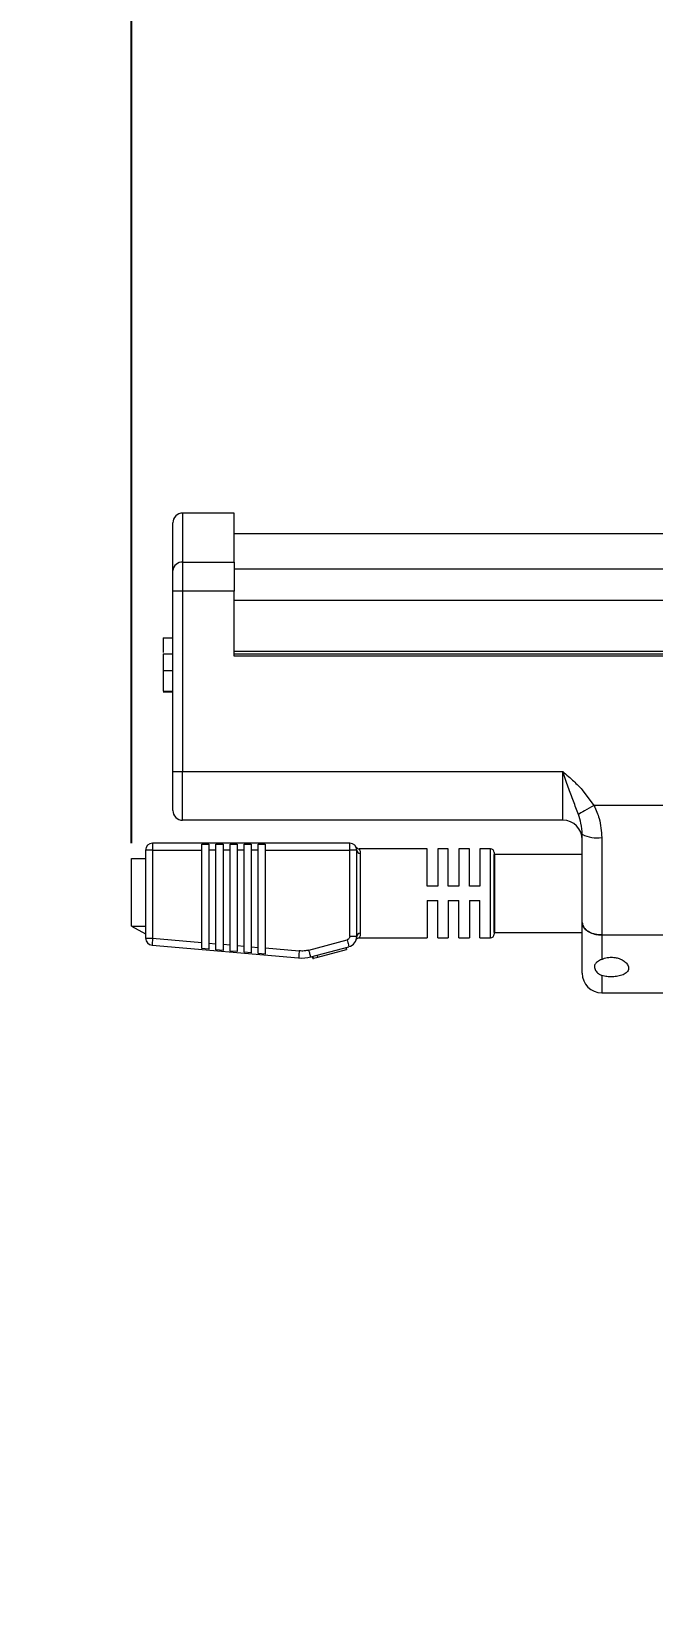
# Model space of a CAD drawing. Header units: inches. Extents: x -19.3 to 60.4, y -8 to 17.2.
# Drawn here: x -0.36 to 2.13, y 4.63 to 10.94 of the extents above; entities that cross this region are included whole.
import ezdxf

# ---------------------------------------------------------------- set-up
doc = ezdxf.new("R2010")
doc.units = ezdxf.units.IN
doc.header["$MEASUREMENT"] = 0
doc.styles.get("Standard").update_dxf_attribs({"font": 'arial.ttf'})
doc.dimstyles.new('Mega 3IN', dxfattribs={"dimtxt": 3, "dimasz": 3, "dimexe": 0.18, "dimexo": 0.0625, "dimgap": 0.09, "dimtad": 0, "dimtih": 1, "dimtoh": 1, "dimdec": 3, "dimzin": 0, "dimdsep": 46, "dimlunit": 3, "dimtxsty": 'Standard', "dimcen": 1, "dimadec": 0, "dimazin": 0, "dimtfac": 1, "dimtdec": 3, "dimtofl": 0, "dimtmove": 0, "dimatfit": 3, "dimfxl": 1, "dimtolj": 1, "dimtzin": 0, "dimarcsym": 0})

# ---------------------------------------------------------------- blocks, each defined once
blk = doc.blocks.new('*D24')
at = {"color": 0, "lineweight": -2, "transparency": 16777216}
for p, q in [((0.0438, 7.6917), (0.0438, 15.4499)), ((47.4086, 7.6917), (47.4086, 15.4499)), ((3.0438, 15.2699), (14.406, 15.2699)), ((44.4086, 15.2699), (33.0464, 15.2699))]:
    blk.add_line(p, q, dxfattribs=at)
at = {"color": 0, "transparency": 16777216}
for points in [[(3.0438, 15.7699), (3.0438, 14.7699), (0.0438, 15.2699)], [(44.4086, 15.7699), (44.4086, 14.7699), (47.4086, 15.2699)]]:
    blk.add_solid(points, dxfattribs=at)
at = {"layer": 'Defpoints', "color": 0, "transparency": 16777216}
for p in [(47.4086, 15.2699), (0.0438, 7.6292), (47.4086, 7.6292)]:
    blk.add_point(p, dxfattribs=at)
at = {"color": 0, "transparency": 16777216, "insert": (23.7262, 15.2699), "char_height": 3, "attachment_point": 5}
blk.add_mtext('\\A1;3\'-11.365"', dxfattribs=at)
blk = doc.blocks.new('*D25')
at = {"color": 0, "lineweight": -2, "transparency": 16777216}
for p, q in [((-4.3084, 5.378), (-4.3084, 8.378)), ((4.7021, 2.378), (-4.4884, 2.378)), ((4.7021, 0), (-4.4884, 0)), ((-4.3084, -3), (-4.3084, -6)), ((-4.3084, -6), (-7.3084, -6))]:
    blk.add_line(p, q, dxfattribs=at)
at = {"color": 0, "transparency": 16777216}
for points in [[(-4.8084, 5.378), (-3.8084, 5.378), (-4.3084, 2.378)], [(-4.8084, -3), (-3.8084, -3), (-4.3084, 0)]]:
    blk.add_solid(points, dxfattribs=at)
at = {"layer": 'Defpoints', "color": 0, "transparency": 16777216}
for p in [(4.7646, 2.378), (-4.3084, 0), (4.7646, 0)]:
    blk.add_point(p, dxfattribs=at)
at = {"color": 0, "transparency": 16777216, "insert": (-13.2265, -6), "char_height": 3, "attachment_point": 5}
blk.add_mtext('\\A1;2.378"', dxfattribs=at)

msp = doc.modelspace()

# ---------------------------------------------------------------- linework, layer by layer
at = {"color": 7, "linetype": 'Continuous', "lineweight": 15}
for p, q in [((0.2093, 8.7815), (0.2093, 8.9719)), ((0.4549, 9.0109), (0.2483, 9.0109)), ((0.4549, 8.8145), (0.4549, 9.0109)), ((44.5044, 8.9279), (0.4549, 8.9279)), ((0.2093, 8.6989), (0.2093, 8.7815)), ((0.2483, 8.8145), (0.2483, 8.6989)), ((0.2483, 8.8145), (0.4549, 8.8145)), ((0.4549, 8.8145), (0.4549, 8.6989)), ((44.5044, 8.7869), (0.4549, 8.7869)), ((0.2483, 8.6989), (0.2093, 8.6989)), ((0.2093, 7.9778), (0.2093, 8.6989)), ((0.2483, 8.6989), (0.2483, 7.9778)), ((0.4549, 8.6989), (0.2483, 8.6989)), ((0.4549, 8.4389), (0.4549, 8.6989)), ((0.1703, 8.5123), (0.1703, 8.4534)), ((0.1703, 8.5123), (0.2093, 8.5123)), ((0.1703, 8.4489), (0.2093, 8.4489)), ((4.9011, 8.4467), (0.4549, 8.4467)), ((0.1703, 8.3818), (0.2093, 8.3818)), ((0.1703, 8.3818), (0.1703, 8.2994)), ((2.1975, 8.4389), (0.4549, 8.4389)), ((0.1703, 8.2994), (0.2093, 8.2994)), ((0.1703, 8.2965), (0.2093, 8.2965)), ((0.2093, 7.9778), (0.2483, 7.9778)), ((0.2093, 7.8219), (0.2093, 7.9778)), ((0.2483, 7.7829), (0.2483, 7.9778)), ((0.2483, 7.9778), (1.7687, 7.9778)), ((1.7687, 7.7829), (1.7687, 7.9778)), ((1.8466, 7.9049), (1.8936, 7.8416)), ((2.1975, 7.8416), (1.8936, 7.8416)), ((1.7687, 7.7829), (0.2483, 7.7829)), ((0.1283, 7.6912), (0.1283, 7.663)), ((0.9166, 7.6912), (0.1283, 7.6912)), ((0.9166, 7.663), (0.9166, 7.6912)), ((1.8466, 7.3744), (1.8466, 7.7268)), ((1.9246, 7.7135), (1.9246, 7.3241)), ((0.0438, 7.3589), (0.0438, 7.6292)), ((0.0438, 7.6292), (0.1001, 7.6292)), ((0.1283, 7.663), (0.1001, 7.663)), ((0.1001, 7.663), (0.1001, 7.3115)), ((0.1283, 7.663), (0.1283, 7.3115)), ((0.1283, 7.663), (0.3254, 7.663)), ((0.3254, 7.6874), (0.3536, 7.6874)), ((0.3254, 7.663), (0.3254, 7.6874)), ((0.3254, 7.2942), (0.3254, 7.663)), ((0.3536, 7.6874), (0.3536, 7.663)), ((0.3817, 7.663), (0.3536, 7.663)), ((0.3536, 7.663), (0.3536, 7.2918)), ((0.3817, 7.6874), (0.4099, 7.6874)), ((0.3817, 7.663), (0.3817, 7.6874)), ((0.3817, 7.2893), (0.3817, 7.663)), ((0.4099, 7.6874), (0.4099, 7.663)), ((0.4381, 7.663), (0.4099, 7.663)), ((0.4099, 7.663), (0.4099, 7.2869)), ((0.4381, 7.6874), (0.4662, 7.6874)), ((0.4381, 7.663), (0.4381, 7.6874)), ((0.4381, 7.2844), (0.4381, 7.663)), ((0.4662, 7.6874), (0.4662, 7.663)), ((0.4944, 7.663), (0.4662, 7.663)), ((0.4662, 7.663), (0.4662, 7.2819)), ((0.4944, 7.6874), (0.5225, 7.6874)), ((0.4944, 7.663), (0.4944, 7.6874)), ((0.4944, 7.2795), (0.4944, 7.663)), ((0.5225, 7.6874), (0.5225, 7.663)), ((0.5507, 7.663), (0.5225, 7.663)), ((0.5225, 7.663), (0.5225, 7.277)), ((0.5507, 7.6874), (0.5789, 7.6874)), ((0.5507, 7.663), (0.5507, 7.6874)), ((0.5507, 7.2745), (0.5507, 7.663)), ((0.5789, 7.6874), (0.5789, 7.663)), ((0.5789, 7.663), (0.5789, 7.2721)), ((0.5789, 7.663), (0.9166, 7.663)), ((0.9166, 7.3181), (0.9166, 7.663)), ((0.9447, 7.663), (0.9166, 7.663)), ((0.9447, 7.3181), (0.9447, 7.663)), ((1.2263, 7.6679), (0.9544, 7.6679)), ((0.9588, 7.6503), (0.9588, 7.3308)), ((1.2263, 7.5187), (1.2263, 7.6679)), ((1.3108, 7.6679), (1.2685, 7.6679)), ((1.2685, 7.6679), (1.2685, 7.5187)), ((1.3108, 7.5187), (1.3108, 7.6679)), ((1.3953, 7.6679), (1.353, 7.6679)), ((1.353, 7.6679), (1.353, 7.5187)), ((1.3953, 7.5187), (1.3953, 7.6679)), ((1.4797, 7.6679), (1.4375, 7.6679)), ((1.4375, 7.6679), (1.4375, 7.5187)), ((1.4938, 7.6539), (1.4938, 7.3272)), ((1.8466, 7.6465), (1.4938, 7.6465)), ((1.2685, 7.5187), (1.2263, 7.5187)), ((1.353, 7.5187), (1.3108, 7.5187)), ((1.4375, 7.5187), (1.3953, 7.5187)), ((1.2263, 7.4624), (1.2685, 7.4624)), ((1.2263, 7.4624), (1.2263, 7.3131)), ((1.2685, 7.3131), (1.2685, 7.4624)), ((1.3108, 7.4624), (1.353, 7.4624)), ((1.3108, 7.4624), (1.3108, 7.3131)), ((1.353, 7.3131), (1.353, 7.4624)), ((1.3953, 7.4624), (1.4375, 7.4624)), ((1.3953, 7.4624), (1.3953, 7.3131)), ((1.4375, 7.3131), (1.4375, 7.4624)), ((1.8466, 7.1711), (1.8466, 7.3744)), ((0.0438, 7.3589), (0.1001, 7.3589)), ((0.0438, 7.3589), (0.1001, 7.3284)), ((0.1001, 7.3115), (0.1283, 7.3115)), ((0.1283, 7.3115), (0.3254, 7.2942)), ((0.9447, 7.3181), (0.9166, 7.3181)), ((0.9555, 7.3131), (1.2263, 7.3131)), ((1.2685, 7.3131), (1.3108, 7.3131)), ((1.353, 7.3131), (1.3953, 7.3131)), ((1.4375, 7.3131), (1.4797, 7.3131)), ((1.4938, 7.3346), (1.8466, 7.3346)), ((1.9246, 7.3241), (2.1975, 7.3241)), ((1.9246, 7.3241), (1.9246, 7.2264)), ((0.1258, 7.2834), (0.7122, 7.2321)), ((0.3254, 7.2698), (0.3254, 7.2942)), ((0.3536, 7.2673), (0.3254, 7.2698)), ((0.3536, 7.2918), (0.3536, 7.2673)), ((0.3536, 7.2918), (0.3817, 7.2893)), ((0.3817, 7.2648), (0.3817, 7.2893)), ((0.4099, 7.2624), (0.3817, 7.2648)), ((0.4099, 7.2869), (0.4099, 7.2624)), ((0.4099, 7.2869), (0.4381, 7.2844)), ((0.4381, 7.2599), (0.4381, 7.2844)), ((0.4662, 7.2575), (0.4381, 7.2599)), ((0.4662, 7.2819), (0.4662, 7.2575)), ((0.4662, 7.2819), (0.4944, 7.2795)), ((0.4944, 7.255), (0.4944, 7.2795)), ((0.5225, 7.2525), (0.4944, 7.255)), ((0.5225, 7.277), (0.5225, 7.2525)), ((0.5225, 7.277), (0.5507, 7.2745)), ((0.5507, 7.2501), (0.5507, 7.2745)), ((0.5789, 7.2476), (0.5507, 7.2501)), ((0.5789, 7.2721), (0.7146, 7.2602)), ((0.5789, 7.2721), (0.5789, 7.2476)), ((0.7536, 7.2636), (0.9061, 7.3045)), ((0.7609, 7.2364), (0.9134, 7.2773)), ((0.7888, 7.2351), (0.904, 7.266)), ((0.904, 7.266), (0.9019, 7.2742)), ((0.9056, 7.2664), (0.9034, 7.2746)), ((0.769, 7.2298), (0.7668, 7.238)), ((0.7721, 7.2307), (0.7699, 7.2388)), ((0.7721, 7.2307), (0.7888, 7.2351)), ((0.7888, 7.2351), (0.7866, 7.2433)), ((1.9246, 7.0931), (2.1975, 7.0931))]:
    msp.add_line(p, q, dxfattribs=at)
at = {"color": 8, "linetype": 'Continuous', "lineweight": 15}
for p, q in [((0.2483, 9.0109), (0.2483, 8.8145)), ((44.5044, 8.7864), (0.4549, 8.7864)), ((44.5044, 8.6619), (0.4549, 8.6619)), ((0.4549, 8.4584), (4.9011, 8.4584)), ((1.4797, 7.3131), (1.4797, 7.6679)), ((1.9246, 7.1623), (1.9246, 7.0931))]:
    msp.add_line(p, q, dxfattribs=at)
msp.add_line((1.4938, 7.6465), (1.4938, 7.3346))
at = {"color": 7, "linetype": 'Continuous', "lineweight": 15, "flags": 128}
for points in [[(1.8936, 7.8416), (1.8837, 7.836), (1.874, 7.8305), (1.8647, 7.8253), (1.8561, 7.8204), (1.8483, 7.8159), (1.8414, 7.812), (1.8356, 7.8088), (1.8311, 7.8062)], [(0.1283, 7.3115), (0.1278, 7.306), (0.1274, 7.3008), (0.1269, 7.2959), (0.1266, 7.2917), (0.1263, 7.2882), (0.126, 7.2856), (0.1259, 7.284), (0.1258, 7.2834)], [(0.7146, 7.2602), (0.7142, 7.2547), (0.7137, 7.2495), (0.7133, 7.2446), (0.7129, 7.2404), (0.7126, 7.2369), (0.7124, 7.2343), (0.7122, 7.2327), (0.7122, 7.2321)], [(0.7609, 7.2364), (0.7608, 7.2369), (0.7603, 7.2385), (0.7597, 7.241), (0.7588, 7.2444), (0.7577, 7.2485), (0.7564, 7.2532), (0.755, 7.2583), (0.7536, 7.2636)], [(0.9061, 7.3045), (0.9075, 7.2992), (0.9089, 7.2941), (0.9102, 7.2894), (0.9113, 7.2852), (0.9122, 7.2819), (0.9129, 7.2793), (0.9133, 7.2778), (0.9134, 7.2773)]]:
    msp.add_lwpolyline(points, dxfattribs=at)
at = {"color": 7, "linetype": 'Continuous', "lineweight": 15}
for centre, radius, start, end in [((0.2483, 8.9719), 0.039, 90, 180), ((0.2455, 8.7783), 0.0364, 85.68104, 174.9051), ((0.2483, 7.8219), 0.039, 180, 270), ((1.7687, 7.705), 0.078, 0, 90), ((0.1283, 7.663), 0.0282, 90, 180), ((0.9166, 7.663), 0.0282, 0, 90), ((1.9057, 7.8374), 0.1253, 241.88767, 278.68417), ((0.9543, 7.682), 0.0141, 207.9264, 211.44317), ((0.9543, 7.682), 0.0141, 211.44317, 270.30471), ((0.9581, 7.6638), 0.0134, 183.14566, 272.8331), ((1.4797, 7.6539), 0.0141, 0, 90), ((0.1283, 7.3115), 0.0282, 180, 265), ((0.9025, 7.3181), 0.0422, 285, 0), ((0.9581, 7.3173), 0.0134, 87.16695, 176.85434), ((1.4797, 7.3272), 0.0141, 270, 0), ((0.7245, 7.3724), 0.1408, 265, 285), ((1.9246, 7.1711), 0.078, 180, 270)]:
    msp.add_arc(centre, radius, start, end, dxfattribs=at)
for points, knots in [([(0.1703, 8.4489), (0.1703, 8.448), (0.1703, 8.4463), (0.1703, 8.4297), (0.1703, 8.4063), (0.1703, 8.3899), (0.1703, 8.3818)], [0, 0, 0, 0, 0.280348, 0.559591, 0.779648, 1, 1, 1, 1]), ([(1.8311, 7.8062), (1.8246, 7.8238), (1.8115, 7.8591), (1.7938, 7.9059), (1.7798, 7.9458), (1.7724, 7.967), (1.7687, 7.9777), (1.7687, 7.9778)], [0, 0, 0, 0, 0.322289, 0.646974, 0.821089, 0.997022, 1, 1, 1, 1]), ([(1.7687, 7.9778), (1.7688, 7.9777), (1.7836, 7.9649), (1.8108, 7.9417), (1.8355, 7.9163), (1.8466, 7.9049)], [0, 0, 0, 0, 0.004615, 0.552471, 1, 1, 1, 1]), ([(1.8936, 7.8416), (1.9013, 7.8243), (1.9195, 7.7835), (1.9227, 7.7391), (1.9246, 7.7135)], [0, 0, 0, 0, 0.422485, 1, 1, 1, 1]), ([(1.8466, 7.7268), (1.8455, 7.7415), (1.8436, 7.7681), (1.835, 7.7944), (1.8311, 7.8062)], [0, 0, 0, 0, 0.55174, 1, 1, 1, 1]), ([(1.8466, 7.3744), (1.8475, 7.3687), (1.8492, 7.3574), (1.8627, 7.3423), (1.8826, 7.3309), (1.9045, 7.325), (1.9189, 7.3244), (1.9246, 7.3241)], [0, 0, 0, 0, 0.215355, 0.430721, 0.645788, 0.860362, 1, 1, 1, 1]), ([(1.9246, 7.3241), (1.9158, 7.3247), (1.8983, 7.3258), (1.875, 7.3344), (1.8574, 7.3471), (1.848, 7.3613), (1.847, 7.3706), (1.8466, 7.3744)], [0, 0, 0, 0, 0.214083, 0.428159, 0.642425, 0.857134, 1, 1, 1, 1]), ([(0.9166, 7.3181), (0.9165, 7.3173), (0.9165, 7.3161), (0.9162, 7.3148), (0.916, 7.3142), (0.9159, 7.3138), (0.9159, 7.3137), (0.9158, 7.3136), (0.9158, 7.3135), (0.9158, 7.3135), (0.9158, 7.3135), (0.9158, 7.3135), (0.9158, 7.3135), (0.9158, 7.3135), (0.9158, 7.3135), (0.9154, 7.3121), (0.9138, 7.3094), (0.9105, 7.3061), (0.9076, 7.305), (0.9061, 7.3045)], [0, 0, 0, 0, 0.126334, 0.189564, 0.221201, 0.237027, 0.244941, 0.248898, 0.250878, 0.251867, 0.252361, 0.252609, 0.252732, 0.252795, 0.252825, 0.252841, 0.500517, 0.749635, 1, 1, 1, 1]), ([(0.9427, 7.305), (0.9427, 7.305), (0.9428, 7.3051), (0.9428, 7.3052), (0.943, 7.3055), (0.9436, 7.3067), (0.9447, 7.3082), (0.9466, 7.3101), (0.9491, 7.3118), (0.9522, 7.3129), (0.9544, 7.3131), (0.9555, 7.3131)], [0, 0, 0, 0, 0.001048, 0.011102, 0.025681, 0.085545, 0.243038, 0.392296, 0.583395, 0.796711, 1, 1, 1, 1]), ([(0.7536, 7.2636), (0.7472, 7.2622), (0.7343, 7.2593), (0.7212, 7.2599), (0.7146, 7.2602)], [0, 0, 0, 0, 0.5, 1, 1, 1, 1]), ([(0.9046, 7.2662), (0.9048, 7.2662), (0.9055, 7.2664), (0.9056, 7.2664), (0.9056, 7.2664)], [0, 0, 0, 0, 0.289019, 1, 1, 1, 1]), ([(0.769, 7.2298), (0.7691, 7.2298), (0.7692, 7.2299), (0.771, 7.2304), (0.7716, 7.2305)], [0, 0, 0, 0, 0.650644, 1, 1, 1, 1]), ([(1.9246, 7.2264), (1.9183, 7.2233), (1.9057, 7.2171), (1.896, 7.207), (1.8944, 7.1937), (1.9006, 7.1793), (1.9116, 7.1677), (1.9212, 7.1637), (1.9246, 7.1623)], [0, 0, 0, 0, 0.180543, 0.361088, 0.541201, 0.735817, 0.908267, 1, 1, 1, 1]), ([(1.9246, 7.2264), (1.9283, 7.228), (1.9382, 7.2323), (1.9569, 7.2357), (1.9777, 7.2347), (1.9959, 7.2299), (2.0119, 7.2219), (2.025, 7.2106), (2.0327, 7.1965), (2.0316, 7.1818), (2.0203, 7.1693), (2.0011, 7.161), (1.9786, 7.157), (1.9561, 7.1565), (1.9377, 7.1586), (1.9283, 7.1613), (1.9246, 7.1623)], [0, 0, 0, 0, 0.044588, 0.117536, 0.180314, 0.239833, 0.304805, 0.380804, 0.469663, 0.566677, 0.661577, 0.746729, 0.821962, 0.891048, 0.957875, 1, 1, 1, 1])]:
    msp.add_open_spline(points, degree=3, knots=knots, dxfattribs=at)
at = {"color": 8, "linetype": 'Continuous', "lineweight": 15}
for points, knots in [([(0.9544, 7.6678), (0.9543, 7.6679), (0.9542, 7.668), (0.9548, 7.667), (0.956, 7.6645), (0.958, 7.6595), (0.9585, 7.6534), (0.9588, 7.6503)], [0, 0, 0, 0, 0.057998, 0.242603, 0.427238, 0.711161, 1, 1, 1, 1]), ([(0.9588, 7.3308), (0.9587, 7.3289), (0.9586, 7.3253), (0.9576, 7.3195), (0.9564, 7.3155), (0.9556, 7.3134), (0.9555, 7.3133), (0.9555, 7.3132)], [0, 0, 0, 0, 0.164226, 0.328486, 0.664518, 0.845579, 1, 1, 1, 1])]:
    msp.add_open_spline(points, degree=3, knots=knots, dxfattribs=at)

# ---------------------------------------------------------------- dimensions: what is measured, and where the dimension line sits
dim = msp.add_linear_dim(base=(47.4086, 15.2699), p1=(0.0438, 7.6292), p2=(47.4086, 7.6292), dimstyle='Mega 3IN')
dim.commit()
dim.dimension.update_dxf_attribs({"geometry": '*D24', "text_midpoint": (23.7262, 15.2699)})
dim = msp.add_linear_dim(base=(-4.3084, 0), p1=(4.7646, 2.378), p2=(4.7646, 0), angle=90, dimstyle='Mega 3IN')
dim.commit()
dim.dimension.update_dxf_attribs({"geometry": '*D25', "text_midpoint": (-13.2265, -6)})

doc.saveas('drawing.dxf')
